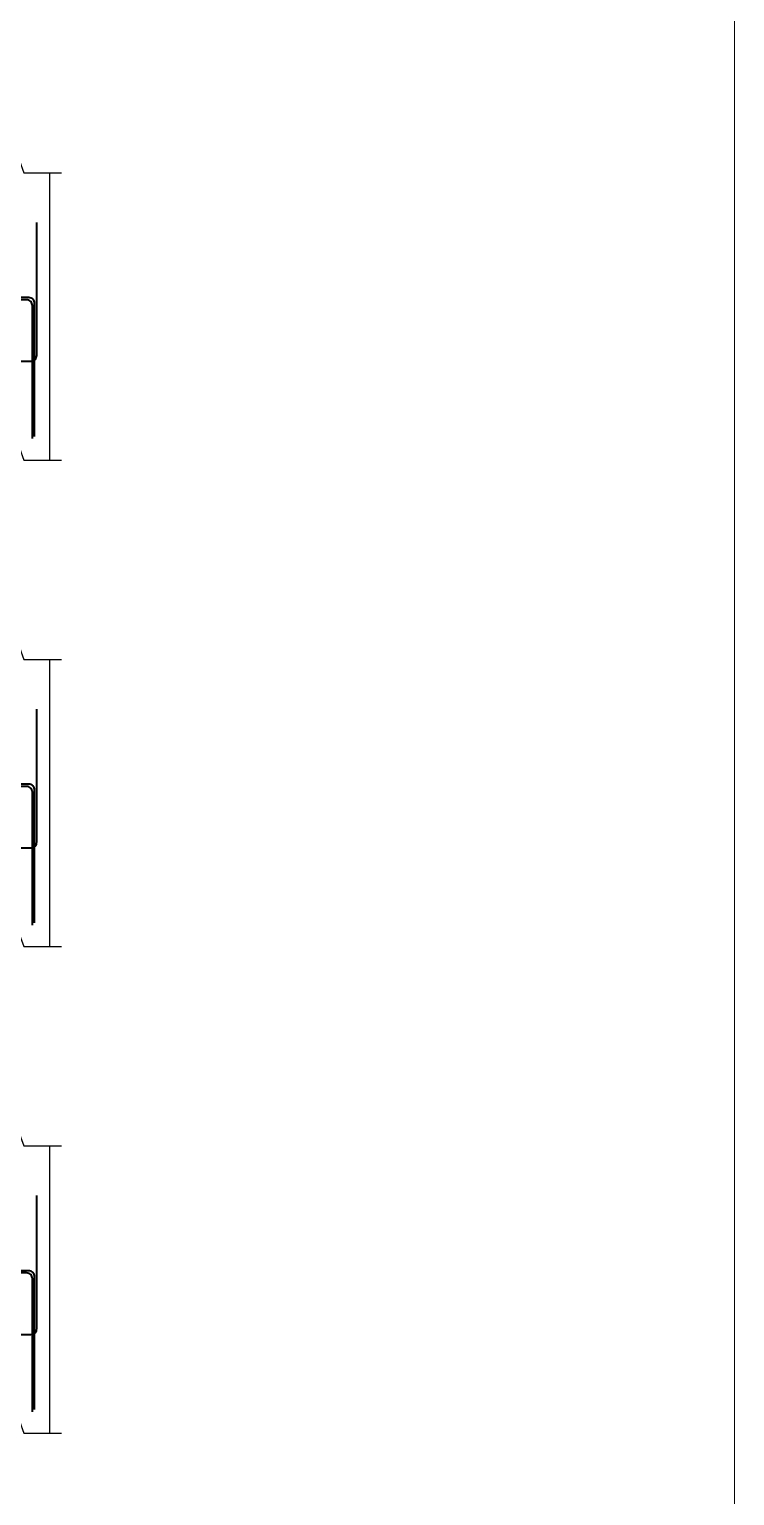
# Model space of a CAD drawing. Header units: inches. Extents: x -12073856 to 12321241, y -1226296 to 1319224.
# Drawn here: x 133857 to 134100, y 48911 to 49418 of the extents above; entities that cross this region are included whole.
import ezdxf

# ---------------------------------------------------------------- set-up
doc = ezdxf.new("R2010")
doc.units = ezdxf.units.IN
doc.header["$MEASUREMENT"] = 0
doc.layers.add('BAR', color=5, linetype='Continuous', lineweight=40)
doc.layers.add('Window', color=3, linetype='Continuous', lineweight=0)

msp = doc.modelspace()

# ---------------------------------------------------------------- linework, layer by layer
at = {"ltscale": 10}
for p, q in [((133863.72, 49301.47), (133863.72, 49368.63)), ((133863.72, 49269.27), (133863.72, 49301.47)), ((133863.72, 49133.17), (133863.72, 49200.34)), ((133863.72, 49100.98), (133863.72, 49133.17)), ((133863.72, 48964.88), (133863.72, 49032.05)), ((133863.72, 48932.69), (133863.72, 48964.88))]:
    msp.add_line(p, q, dxfattribs=at)
at = {"linetype": 'Continuous', "ltscale": 10}
for points in [[(133835.72, 49368.63), (133848.72, 49368.63), (133850.22, 49364.51), (133853.22, 49372.75), (133854.72, 49368.63), (133867.72, 49368.63)], [(133835.72, 49269.27), (133848.72, 49269.27), (133850.22, 49265.15), (133853.22, 49273.4), (133854.72, 49269.27), (133867.72, 49269.27)], [(133835.72, 49200.34), (133848.72, 49200.34), (133850.22, 49196.22), (133853.22, 49204.46), (133854.72, 49200.34), (133867.72, 49200.34)], [(133835.72, 49100.98), (133848.72, 49100.98), (133850.22, 49096.86), (133853.22, 49105.1), (133854.72, 49100.98), (133867.72, 49100.98)], [(133835.72, 49032.05), (133848.72, 49032.05), (133850.22, 49027.93), (133853.22, 49036.17), (133854.72, 49032.05), (133867.72, 49032.05)], [(133835.72, 48932.69), (133848.72, 48932.69), (133850.22, 48928.57), (133853.22, 48936.81), (133854.72, 48932.69), (133867.72, 48932.69)]]:
    msp.add_lwpolyline(points, dxfattribs=at)
at = {"layer": 'BAR', "ltscale": 10}
for points in [[(133839.72, 49303.47), (133857.2, 49303.47, 0.414214), (133859.22, 49305.48), (133859.22, 49351.47)], [(133858.47, 49277.47), (133858.47, 49323.45, 0.414214), (133856.45, 49325.47), (133839.72, 49325.47)], [(133857.72, 49276.72), (133857.72, 49322.7, 0.414214), (133855.7, 49324.72), (133839.72, 49324.72)], [(133839.72, 49135.17), (133857.2, 49135.17, 0.414214), (133859.22, 49137.19), (133859.22, 49183.17)], [(133858.47, 49109.17), (133858.47, 49155.16, 0.414214), (133856.45, 49157.17), (133839.72, 49157.17)], [(133857.72, 49108.42), (133857.72, 49154.41, 0.414214), (133855.7, 49156.42), (133839.72, 49156.42)], [(133839.72, 48966.88), (133857.2, 48966.88, 0.414214), (133859.22, 48968.9), (133859.22, 49014.88)], [(133858.47, 48940.88), (133858.47, 48986.86, 0.414214), (133856.45, 48988.88), (133839.72, 48988.88)], [(133857.72, 48940.13), (133857.72, 48986.11, 0.414214), (133855.7, 48988.13), (133839.72, 48988.13)]]:
    msp.add_lwpolyline(points, format="xyb", dxfattribs=at)
at = {"layer": 'Window'}
msp.add_lwpolyline([(131831.52, 50340.25), (134100.47, 50340.25), (134100.47, 48502.67), (131831.52, 48502.67)], close=True, dxfattribs=at)

doc.saveas('drawing.dxf')
